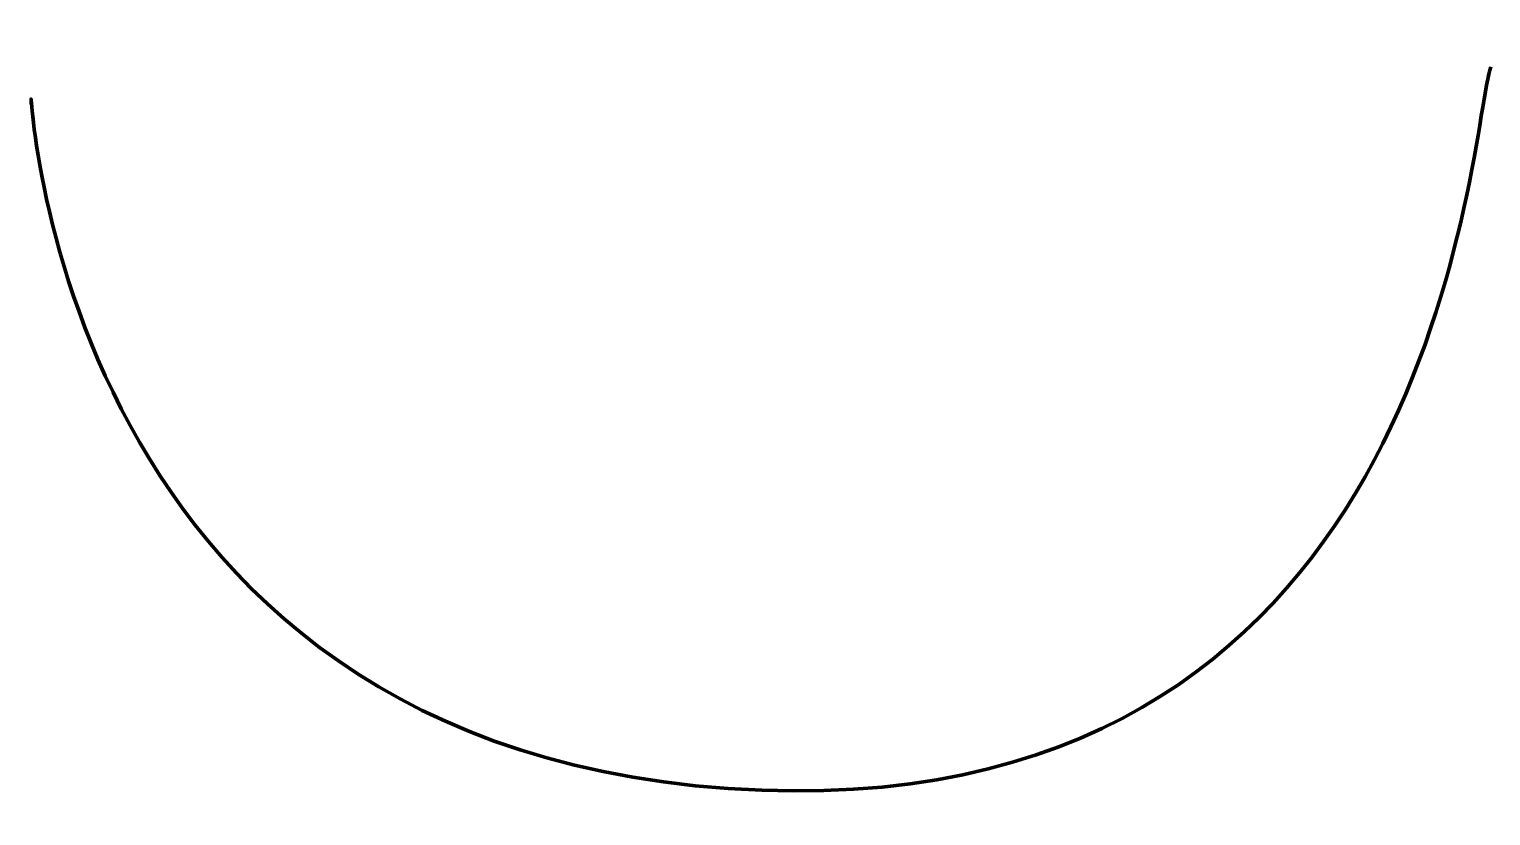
# Model space of a CAD drawing. Extents: x 1055 to 1737, y -1258 to -890.
import ezdxf

# ---------------------------------------------------------------- set-up
doc = ezdxf.new("R2010")
doc.units = 0
doc.header["$MEASUREMENT"] = 0
doc.layers.add('depulso_path', color=7, linetype='Continuous', lineweight=0)

msp = doc.modelspace()

# ---------------------------------------------------------------- linework, layer by layer
at = {"layer": 'depulso_path', "color": 7, "lineweight": 140}
msp.add_open_spline([(1056.15, -925.48), (1055.49, -890.41), (1055.21, -1232.92), (1396.97, -1245.71), (1715.14, -1257.62), (1727.05, -935.4), (1736.98, -908.05)], degree=3, knots=[0, 0, 0, 0, 1, 1, 1, 2, 2, 2, 2], dxfattribs=at)

doc.saveas('drawing.dxf')
